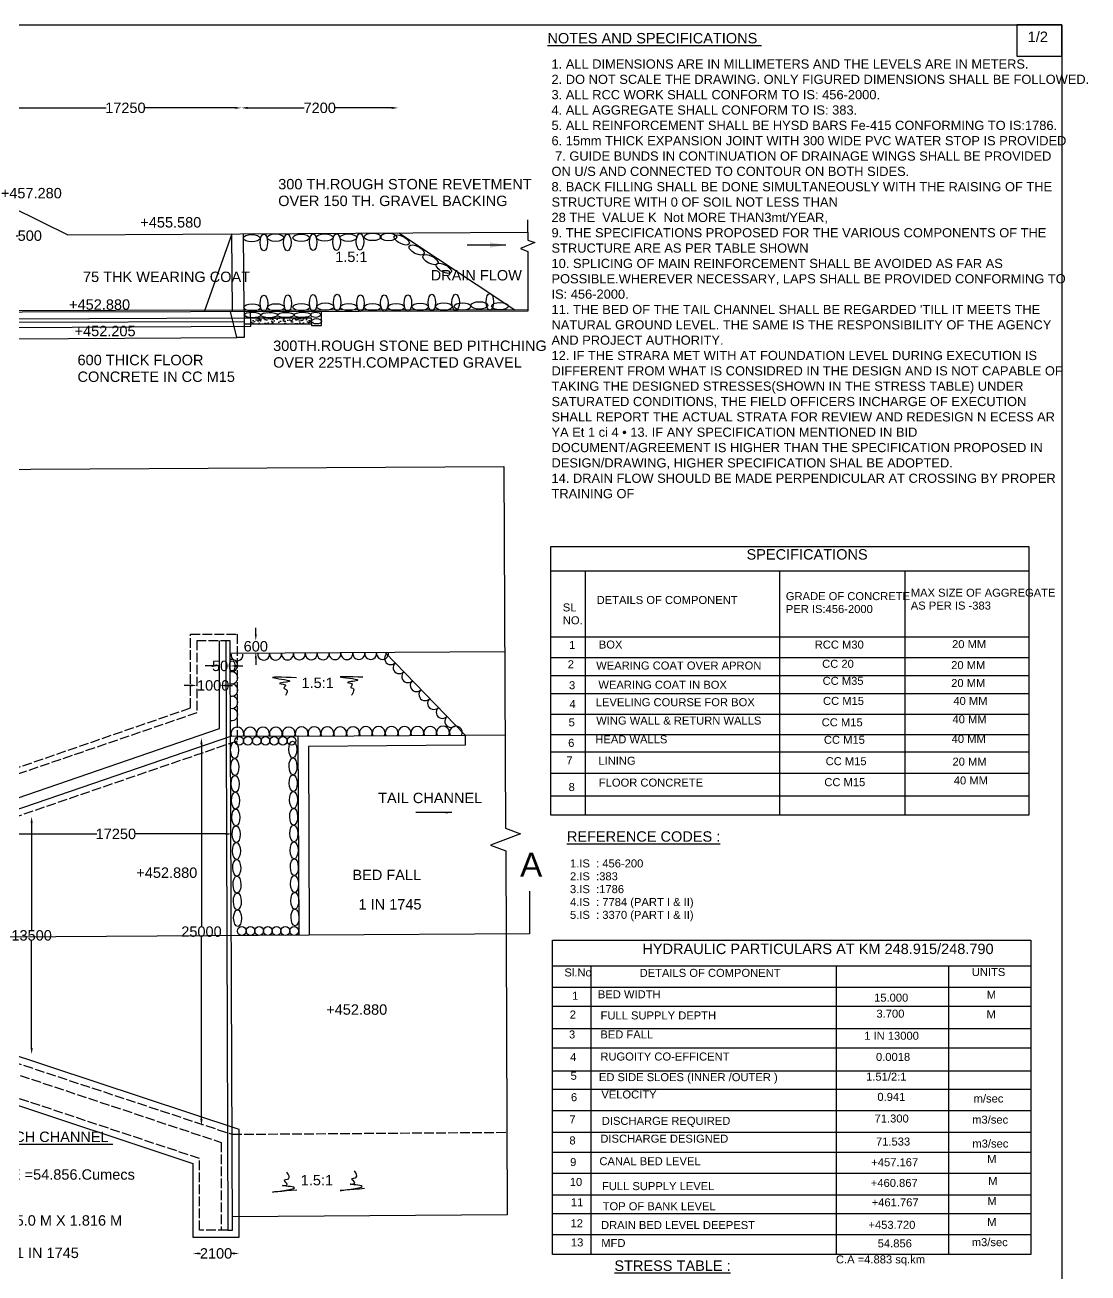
# Model space of a CAD drawing. Header units: inches. Extents: x 6910 to 10420, y -52 to 2408.
# Drawn here: x 9092 to 10420, y 848 to 2408 of the extents above; entities that cross this region are included whole.
import ezdxf

# ---------------------------------------------------------------- set-up
doc = ezdxf.new("R2010")
doc.units = ezdxf.units.IN
doc.header["$MEASUREMENT"] = 0
doc.linetypes.add('ACAD_ISO02W100', pattern=[15, 12, -3])
for name, color, linetype in [('DIMENSIONS', 7, 'Continuous'), ('TEXT', 1, 'Continuous'), ('TEXT @ 1', 1, 'Continuous')]:
    doc.layers.add(name, color=color, linetype=linetype)
doc.styles.add('Annotative', font='arial.ttf', dxfattribs={"height": 10})
doc.styles.get("Standard").update_dxf_attribs({"font": 'arial.ttf', "height": 13})
doc.dimstyles.get("Standard").update_dxf_attribs({"dimtxt": 13, "dimasz": 8, "dimexe": 0.18, "dimexo": 0.0625, "dimgap": 0.09, "dimtad": 0, "dimtih": 1, "dimtoh": 1, "dimdec": 4, "dimzin": 0, "dimdsep": 46, "dimtxsty": 'Standard', "dimcen": 0.09, "dimse1": 1, "dimse2": 1, "dimadec": 0, "dimazin": 0, "dimtfac": 1, "dimtdec": 4, "dimtofl": 0, "dimtmove": 0, "dimatfit": 3, "dimfxl": 1, "dimtolj": 1, "dimtzin": 0, "dimarcsym": 0})

# ---------------------------------------------------------------- blocks, each defined once
blk = doc.blocks.new('*D11')
at = {"layer": 'Defpoints', "color": 0, "transparency": 16777216}
for p in [(9072.4, 2304.1), (9362, 2304.1), (9362, 2304.1)]:
    blk.add_point(p, dxfattribs=at)
at = {"layer": 'DIMENSIONS', "color": 0, "lineweight": -2, "transparency": 16777216}
for p, q in [((9080.4, 2304.1), (9193.3, 2304.1)), ((9354, 2304.1), (9241.1, 2304.1))]:
    blk.add_line(p, q, dxfattribs=at)
at = {"layer": 'DIMENSIONS', "color": 0, "transparency": 16777216}
for points in [[(9080.4, 2305.4), (9080.4, 2302.8), (9072.4, 2304.1)], [(9354, 2305.4), (9354, 2302.8), (9362, 2304.1)]]:
    blk.add_solid(points, dxfattribs=at)
at = {"layer": 'DIMENSIONS', "color": 0, "transparency": 16777216, "insert": (9217.2, 2304.1), "char_height": 13, "attachment_point": 5}
blk.add_mtext('\\A1;17250', dxfattribs=at)
blk = doc.blocks.new('*D12')
at = {"layer": 'Defpoints', "color": 0, "transparency": 16777216}
for p in [(9362, 2304.1), (9558.2, 2304.1), (9558.2, 2304.1)]:
    blk.add_point(p, dxfattribs=at)
at = {"layer": 'DIMENSIONS', "color": 0, "lineweight": -2, "transparency": 16777216}
for p, q in [((9370, 2304.1), (9440.7, 2304.1)), ((9550.2, 2304.1), (9479.6, 2304.1))]:
    blk.add_line(p, q, dxfattribs=at)
at = {"layer": 'DIMENSIONS', "color": 0, "transparency": 16777216}
for points in [[(9370, 2305.4), (9370, 2302.8), (9362, 2304.1)], [(9550.2, 2305.4), (9550.2, 2302.8), (9558.2, 2304.1)]]:
    blk.add_solid(points, dxfattribs=at)
at = {"layer": 'DIMENSIONS', "color": 0, "transparency": 16777216, "insert": (9460.1, 2304.1), "char_height": 13, "attachment_point": 5}
blk.add_mtext('\\A1;7200', dxfattribs=at)
blk = doc.blocks.new('*D13')
at = {"layer": 'Defpoints', "color": 0, "transparency": 16777216}
for p in [(9049.2, 2144.2), (9075.3, 2144.4), (9075.3, 2144.4)]:
    blk.add_point(p, dxfattribs=at)
at = {"layer": 'DIMENSIONS', "color": 0, "lineweight": -2, "transparency": 16777216}
for p, q in [((9057.2, 2144.4), (9067.3, 2144.4)), ((9075.3, 2144.4), (9083.3, 2144.4))]:
    blk.add_line(p, q, dxfattribs=at)
at = {"layer": 'DIMENSIONS', "color": 0, "transparency": 16777216}
for points in [[(9057.2, 2145.7), (9057.2, 2143.1), (9049.2, 2144.4)], [(9067.3, 2145.7), (9067.3, 2143.1), (9075.3, 2144.4)]]:
    blk.add_solid(points, dxfattribs=at)
at = {"layer": 'DIMENSIONS', "color": 0, "transparency": 16777216, "insert": (9097.7, 2144.4), "char_height": 13, "attachment_point": 5}
blk.add_mtext('\\A1;500', dxfattribs=at)
blk = doc.blocks.new('*D45')
at = {"layer": 'Defpoints', "color": 0, "transparency": 16777216}
for p in [(9059.9, 1396.6), (9350.6, 1396.9), (9350.6, 1396.9)]:
    blk.add_point(p, dxfattribs=at)
at = {"layer": 'DIMENSIONS', "color": 0, "lineweight": -2, "transparency": 16777216}
for p, q in [((9067.9, 1396.9), (9181.3, 1396.9)), ((9342.6, 1396.9), (9229.2, 1396.9))]:
    blk.add_line(p, q, dxfattribs=at)
at = {"layer": 'DIMENSIONS', "color": 0, "transparency": 16777216}
for points in [[(9067.9, 1398.2), (9067.9, 1395.5), (9059.9, 1396.9)], [(9342.6, 1398.2), (9342.6, 1395.5), (9350.6, 1396.9)]]:
    blk.add_solid(points, dxfattribs=at)
at = {"layer": 'DIMENSIONS', "color": 0, "transparency": 16777216, "insert": (9205.3, 1396.9), "char_height": 13, "attachment_point": 5}
blk.add_mtext('\\A1;17250', dxfattribs=at)
blk = doc.blocks.new('*D46')
at = {"layer": 'Defpoints', "color": 0, "transparency": 16777216}
for p in [(9082.1, 1418.7), (9075.2, 1121.6), (9100, 1121.6)]:
    blk.add_point(p, dxfattribs=at)
at = {"layer": 'DIMENSIONS', "color": 0, "lineweight": -2, "transparency": 16777216}
for p, q in [((9100, 1410.7), (9100, 1276.9)), ((9100, 1129.6), (9100, 1263.4))]:
    blk.add_line(p, q, dxfattribs=at)
at = {"layer": 'DIMENSIONS', "color": 0, "transparency": 16777216}
for points in [[(9098.7, 1410.7), (9101.4, 1410.7), (9100, 1418.7)], [(9098.7, 1129.6), (9101.4, 1129.6), (9100, 1121.6)]]:
    blk.add_solid(points, dxfattribs=at)
at = {"layer": 'DIMENSIONS', "color": 0, "transparency": 16777216, "insert": (9100, 1270.1), "char_height": 13, "attachment_point": 5}
blk.add_mtext('\\A1;13500', dxfattribs=at)
blk = doc.blocks.new('*D47')
at = {"layer": 'Defpoints', "color": 0, "transparency": 16777216}
for p in [(9343.2, 1517), (9312.3, 1032.6), (9344.8, 1032.6)]:
    blk.add_point(p, dxfattribs=at)
at = {"layer": 'DIMENSIONS', "color": 0, "lineweight": -2, "transparency": 16777216}
for p, q in [((9312.3, 1509), (9312.3, 1281.5)), ((9312.3, 1040.6), (9312.3, 1268.1))]:
    blk.add_line(p, q, dxfattribs=at)
at = {"layer": 'DIMENSIONS', "color": 0, "transparency": 16777216}
for points in [[(9310.9, 1509), (9313.6, 1509), (9312.3, 1517)], [(9310.9, 1040.6), (9313.6, 1040.6), (9312.3, 1032.6)]]:
    blk.add_solid(points, dxfattribs=at)
at = {"layer": 'DIMENSIONS', "color": 0, "transparency": 16777216, "insert": (9312.3, 1274.8), "char_height": 13, "attachment_point": 5}
blk.add_mtext('\\A1;25000', dxfattribs=at)
blk = doc.blocks.new('*D48')
at = {"layer": 'Defpoints', "color": 0, "transparency": 16777216}
for p in [(9301.6, 893), (9359.5, 893), (9359.5, 872.7)]:
    blk.add_point(p, dxfattribs=at)
at = {"layer": 'DIMENSIONS', "color": 0, "lineweight": -2, "transparency": 16777216}
for p, q in [((9309.6, 872.7), (9310.9, 872.7)), ((9351.5, 872.7), (9350.1, 872.7))]:
    blk.add_line(p, q, dxfattribs=at)
at = {"layer": 'DIMENSIONS', "color": 0, "transparency": 16777216}
for points in [[(9309.6, 874), (9309.6, 871.4), (9301.6, 872.7)], [(9351.5, 874), (9351.5, 871.4), (9359.5, 872.7)]]:
    blk.add_solid(points, dxfattribs=at)
at = {"layer": 'DIMENSIONS', "color": 0, "transparency": 16777216, "insert": (9330.5, 872.7), "char_height": 13, "attachment_point": 5}
blk.add_mtext('\\A1;2100', dxfattribs=at)
blk = doc.blocks.new('*D49')
at = {"layer": 'Defpoints', "color": 0, "transparency": 16777216}
for p in [(9306.6, 1582.4), (9334.9, 1582.4), (9334.9, 1582.4)]:
    blk.add_point(p, dxfattribs=at)
at = {"layer": 'DIMENSIONS', "color": 0, "lineweight": -2, "transparency": 16777216}
for p, q in [((9298.6, 1582.4), (9290.6, 1582.4)), ((9342.9, 1582.4), (9350.9, 1582.4))]:
    blk.add_line(p, q, dxfattribs=at)
at = {"layer": 'DIMENSIONS', "color": 0, "transparency": 16777216}
for points in [[(9298.6, 1583.8), (9298.6, 1581.1), (9306.6, 1582.4)], [(9342.9, 1583.8), (9342.9, 1581.1), (9334.9, 1582.4)]]:
    blk.add_solid(points, dxfattribs=at)
at = {"layer": 'DIMENSIONS', "color": 0, "transparency": 16777216, "insert": (9326.9, 1582.4), "char_height": 13, "attachment_point": 5}
blk.add_mtext('\\A1;1000', dxfattribs=at)
blk = doc.blocks.new('*D50')
at = {"layer": 'Defpoints', "color": 0, "transparency": 16777216}
for p in [(9332.9, 1611.6), (9348.2, 1611.6), (9348.2, 1606.8)]:
    blk.add_point(p, dxfattribs=at)
at = {"layer": 'DIMENSIONS', "color": 0, "lineweight": -2, "transparency": 16777216}
for p, q in [((9324.9, 1606.8), (9316.9, 1606.8)), ((9356.2, 1606.8), (9364.2, 1606.8))]:
    blk.add_line(p, q, dxfattribs=at)
at = {"layer": 'DIMENSIONS', "color": 0, "transparency": 16777216}
for points in [[(9324.9, 1608.2), (9324.9, 1605.5), (9332.9, 1606.8)], [(9356.2, 1608.2), (9356.2, 1605.5), (9348.2, 1606.8)]]:
    blk.add_solid(points, dxfattribs=at)
at = {"layer": 'DIMENSIONS', "color": 0, "transparency": 16777216, "insert": (9340.6, 1606.8), "char_height": 13, "attachment_point": 5}
blk.add_mtext('\\A1;500', dxfattribs=at)
blk = doc.blocks.new('*D51')
at = {"layer": 'Defpoints', "color": 0, "transparency": 16777216}
for p in [(9348.1, 1638.4), (9348.1, 1624.2), (9380.2, 1624.2)]:
    blk.add_point(p, dxfattribs=at)
at = {"layer": 'DIMENSIONS', "color": 0, "lineweight": -2, "transparency": 16777216}
for p, q in [((9380.2, 1646.4), (9380.2, 1654.4)), ((9380.2, 1616.2), (9380.2, 1608.2))]:
    blk.add_line(p, q, dxfattribs=at)
at = {"layer": 'DIMENSIONS', "color": 0, "transparency": 16777216}
for points in [[(9378.9, 1646.4), (9381.5, 1646.4), (9380.2, 1638.4)], [(9378.9, 1616.2), (9381.5, 1616.2), (9380.2, 1624.2)]]:
    blk.add_solid(points, dxfattribs=at)
at = {"layer": 'DIMENSIONS', "color": 0, "transparency": 16777216, "insert": (9380.2, 1631.3), "char_height": 13, "attachment_point": 5}
blk.add_mtext('\\A1;600', dxfattribs=at)

msp = doc.modelspace()

# ---------------------------------------------------------------- hatches: boundary and pattern name
h = msp.add_hatch()
h.set_pattern_fill('AR-CONC', color=0, scale=1.5, style=0)
h.set_pattern_definition([(50, (0, 0), (10.758903, -0.941282), [1.125, -12.375]), (355, (0, 0), (-2.08127, 11.282882), [0.9, -9.9]), (100.4514, (0.897, -0.078), (8.677641, 10.341593), [0.956103, -10.517132]), (46.1842, (0, 3), (16.008616, -2.482785), [1.6875, -18.5625]), (96.6356, (1.334, 2.793), (14.01994, 14.611768), [1.434154, -15.775695]), (351.1842, (0, 3), (14.01993, 14.61178), [1.35, -14.85]), (21, (1.5, 2.25), (8.953606, -6.039283), [1.125, -12.375]), (326, (1.5, 2.25), (3.64973, 10.877251), [0.9, -9.9]), (71.4514, (2.246, 1.747), (12.603339, 4.837957), [0.956103, -10.517132]), (37.5, (0, 0), (0.1823978, 4.9934078), [0, -9.78, 0, -10.05, 0, -9.9375]), (7.5, (0, 0), (3.946043, 5.9161757), [0, -5.73, 0, -9.555, 0, -3.7875]), (327.5, (-3.345, 0), (8.0073365, -0.338323), [0, -3.75, 0, -11.7, 0, -15.525]), (317.5, (-4.845, 0), (8.7477925, 1.5015747), [0, -4.875, 0, -7.77, 0, -11.025])])
h.paths.add_polyline_path([(9449.73178, 2041.40937), (9373.77662, 2041.40937), (9373.79066, 2034.26706), (9449.73178, 2034.26706)])

# ---------------------------------------------------------------- linework, layer by layer
at = {"color": 0}
for points in [[(6962.43494, 2170.58267), (7402.89506, 2166.7568), (7402.89506, 2178.99604), (7380.68183, 2166.94974), (7402.89506, 2178.99604), (7416.86745, 2178.99604), (7596.07973, 2266.06897), (7734.74495, 2264.38117), (7972.75733, 2136.93717), (8387.50379, 2138.21802), (8635.10632, 2268.13493), (8881.25748, 2269.89613), (9060.76398, 2180.04148), (9075.07802, 2180.04148), (9145.14026, 2145.38181), (9720.04927, 2149.02859), (9720.04927, 2164.41492)], [(9350.38142, 2146.6837), (9315.53592, 2049.48976)], [(9350.9975, 2049.55947), (9350.38142, 2146.6837)], [(9365.5052, 2051.22165), (9364.89908, 2146.77579)], [(9558.948, 2148.00668), (9704.16894, 2051.78263)], [(9720.04927, 2149.0292), (9720.04927, 2139.0124), (9729.15004, 2135.73138), (9710.9349, 2128.33244), (9720.18736, 2124.82772), (9720.18736, 2050.28523), (9720.18736, 2050.28523)], [(9720.18736, 2051.80916), (7400.88947, 2047.96736), (7387.19413, 2038.50921), (7275.62276, 2039.98353), (7223.22875, 2113.37951), (7209.286, 2113.37951)], [(9720.18736, 2050.28523), (7401.59053, 2045.72732), (7387.87954, 2036.25836), (7274.45794, 2037.75713), (7222.07478, 2111.13792), (7209.286, 2111.13792)], [(9075.92684, 2029.87419), (9373.79646, 2031.3195), (9373.76051, 2049.60422)], [(9365.5052, 2051.22165), (9365.5052, 2017.31247), (9356.58162, 2017.31247), (9348.57487, 2049.55471)], [(9365.5052, 2034.26706), (9449.73178, 2034.26706), (9449.73178, 2032.2874), (9462.46425, 2032.2874), (9462.42987, 2049.77853)], [(9449.73178, 2034.26706), (9449.73178, 2041.40937), (9365.5052, 2041.40937), (9075.88559, 2039.91636)], [(9075.90707, 2036.34784), (9365.5052, 2037.28116)], [(9075.92684, 2015.59217), (9356.58162, 2017.31247)], [(7046.8793, 1854.019), (7891.66745, 1846.80598), (7898.6735, 1827.49871), (7912.15484, 1866.4315), (7919.7978, 1846.91206), (8105.29316, 1847.76256), (8112.94317, 1828.98339), (8126.3249, 1866.83288), (8133.86575, 1847.7675), (8774.86705, 1850.53397), (8782.04366, 1832.12799), (8795.19459, 1870.10717), (8802.87928, 1851.06649), (9690.13597, 1856.15655), (9692.36626, 1404.29836), (9710.92948, 1397.12078), (9673.69254, 1382.87605), (9692.84074, 1375.93467), (9694.24801, 920.8172), (9350.9142, 918.28386)], [(9043.99409, 1428.63879), (9334.93321, 1528.54362), (9334.93321, 1638.35467)], [(9342.82053, 1638.35467), (9345.24508, 901.96551), (9351.04467, 901.96551), (9348.13479, 1622.25497)], [(9691.28012, 1624.3495), (9348.13479, 1622.25497), (9348.13479, 1638.35467)], [(9542.01667, 1623.43841), (9641.8787, 1520.50915), (9691.79144, 1520.75551)], [(9434.25564, 1270.23797), (9433.19322, 1519.16758), (9348.55263, 1518.82564), (9061.96214, 1420.34709)], [(9433.19322, 1519.16758), (9641.8787, 1520.50915)], [(9641.8787, 1520.50915), (9641.8787, 1507.91842), (9445.92084, 1506.33872), (9446.81951, 1270.31552)], [(9722.39391, 1325.44854), (9722.39391, 1272.12216), (9446.81951, 1270.31552), (8686.64947, 1265.6233), (8197.67874, 1263.31138), (7812.0027, 1261.59003), (7408.77139, 1265.07126), (7005.52099, 1267.68195), (7005.52099, 1320.23198)], [(9031.25529, 1117.1742), (9031.25529, 1069.32594), (9048.12727, 1069.32594), (9301.55748, 985.179), (9301.55748, 892.96596), (9359.47853, 892.96596), (9359.47853, 1027.72093), (9061.01087, 1126.30323)]]:
    msp.add_lwpolyline(points, dxfattribs=at)
at = {"color": 0, "linetype": 'ACAD_ISO02W100'}
for points in [[(9030.30811, 1432.07555), (9030.30811, 1467.3206), (9046.30489, 1467.3206), (9298.77875, 1554.35724), (9298.77875, 1646.49416), (9356.81789, 1646.49416), (9356.81789, 1512.91051), (9059.8156, 1411.03645)], [(9348.13479, 1638.35467), (9306.60403, 1638.35467), (9306.60403, 1548.20058), (9046.24003, 1459.04035), (9038.69833, 1459.04035), (9038.69833, 1426.96015)], [(9345.24508, 901.96551), (9309.79768, 901.96551), (9309.79768, 991.28263), (9048.60743, 1078.18224), (9039.78145, 1078.18224), (9039.63399, 1109.28199)], [(9043.02477, 1109.29807), (9337.02116, 1011.41307), (9337.02116, 901.96551)], [(9061.49939, 1117.30171), (9350.56119, 1021.64115), (9693.92863, 1024.10578)]]:
    msp.add_lwpolyline(points, dxfattribs=at)
at = {"color": 0}
for centre in [(9359.52644, 1513.29927), (9370.42746, 1513.29927), (9381.32847, 1513.29927), (9392.22948, 1513.29927), (9403.1305, 1513.29927), (9414.03151, 1513.29927), (9424.93253, 1513.29927), (9362.60414, 1275.61767), (9373.50516, 1275.61767), (9384.40617, 1275.61767), (9395.30718, 1275.61767), (9406.2082, 1275.61767), (9417.10921, 1275.61767), (9428.01023, 1275.61767)]:
    msp.add_circle(centre, 5.45051, dxfattribs=at)
for centre, radius, start, end in [((9390.08688, 1621.60653), 7.48152, 173.40583131, 7.2936178), ((9404.9399, 1621.69719), 7.48152, 173.40583131, 7.2936178), ((9419.79292, 1621.78785), 7.48152, 173.40583131, 7.2936178), ((9434.64593, 1621.87852), 7.48152, 173.40583131, 7.2936178), ((9449.49895, 1621.96918), 7.48152, 173.40583131, 7.2936178), ((9464.35197, 1622.05984), 7.48152, 173.40583131, 7.2936178), ((9479.20499, 1622.1505), 7.48152, 173.40583131, 7.2936178), ((9494.05801, 1622.24116), 7.48152, 173.40583131, 7.2936178), ((9508.91103, 1622.33182), 7.48152, 173.40583131, 7.2936178), ((9523.76405, 1622.42249), 7.48152, 173.40583131, 7.2936178), ((9538.61707, 1622.51315), 7.48152, 173.40583131, 7.2936178), ((9349.99728, 1607.4203), 7.58816, 256.48962865, 103.97330478), ((9356.74843, 1620.70976), 7.48152, 173.40583131, 7.2936178), ((9548.91477, 1616.20302), 7.76218, 133.48880708, 314.77811943), ((9559.59884, 1604.93996), 7.76218, 133.48880708, 314.77811943), ((9350.05999, 1591.89868), 7.58816, 256.48962865, 103.97330478), ((9570.40827, 1593.79852), 7.76218, 133.48880708, 314.77811943), ((9350.12183, 1576.58923), 7.58816, 256.48962865, 103.97330478), ((9581.11763, 1582.55955), 7.76218, 133.48880708, 314.77811943), ((9591.82338, 1571.31713), 7.76218, 133.48880708, 314.77811943), ((9350.18346, 1561.33551), 7.58816, 256.48962865, 103.97330478), ((9602.63281, 1560.17569), 7.76218, 133.48880708, 314.77811943), ((9350.24531, 1546.02502), 7.58816, 256.48962865, 103.97330478), ((9613.44225, 1549.03425), 7.76218, 133.48880708, 314.77811943), ((9357.06122, 1522.2095), 8.02544, 335.56375709, 204.89917635), ((9373.14681, 1522.27448), 8.02544, 335.56375709, 204.89917635), ((9389.16096, 1522.33918), 8.02544, 335.56375709, 204.89917635), ((9405.24655, 1522.40416), 8.02544, 335.56375709, 204.89917635), ((9421.37602, 1522.46932), 8.02544, 335.56375709, 204.89917635), ((9437.46161, 1522.53431), 8.02544, 335.56375709, 204.89917635), ((9453.47576, 1522.599), 8.02544, 335.56375709, 204.89917635), ((9469.56135, 1522.66398), 8.02544, 335.56375709, 204.89917635), ((9485.64516, 1522.83687), 8.02544, 335.56375709, 204.89917635), ((9501.73075, 1522.90185), 8.02544, 335.56375709, 204.89917635), ((9517.7449, 1522.96655), 8.02544, 335.56375709, 204.89917635), ((9533.83049, 1523.03153), 8.02544, 335.56375709, 204.89917635), ((9549.95995, 1523.09669), 8.02544, 335.56375709, 204.89917635), ((9566.04554, 1523.16168), 8.02544, 335.56375709, 204.89917635), ((9582.0597, 1523.22637), 8.02544, 335.56375709, 204.89917635), ((9598.14529, 1523.29136), 8.02544, 335.56375709, 204.89917635), ((9614.22518, 1523.66347), 8.02544, 335.56375709, 204.89917635), ((9624.15909, 1537.80246), 7.76218, 133.48880708, 314.77811943), ((9630.31077, 1523.72845), 8.02544, 335.56375709, 204.89917635)]:
    msp.add_arc(centre, radius, start, end, dxfattribs=at)
for centre, major_axis, ratio in [((9375.10175, 2141.28405), (-10.4987, 0), 0.4434572691), ((9390.31238, 2135.911), (0, -10.40795), 0.4476618652), ((9404.79834, 2141.92922), (-10.4987, 0), 0.4434572691), ((9419.64009, 2135.911), (0, -10.40795), 0.4476618652), ((9436.89282, 2141.74489), (-10.4987, 0), 0.4434572691), ((9451.9409, 2136.2581), (0, -10.40795), 0.4476618652), ((9466.29931, 2142.20769), (-10.4987, 0), 0.4434572691), ((9481.21147, 2136.51357), (0, -10.40795), 0.4476618652), ((9495.93733, 2141.97629), (-10.4987, 0), 0.4434572691), ((9510.48205, 2136.89678), (0, -10.40795), 0.4476618652), ((9526.20297, 2142.89122), (-10.4987, 0), 0.4434572691), ((9546.11603, 2142.77552), (-10.4987, 0), 0.4434572691), ((9562.61747, 2139.02406), (-9.29761, 4.87618), 0.4434572691), ((9581.34959, 2126.45855), (-9.29761, 4.87618), 0.4434572691), ((9598.54208, 2114.40591), (-9.29761, 4.87618), 0.4434572691), ((9615.22137, 2103.63546), (-9.29761, 4.87618), 0.4434572691), ((9375.66408, 2054.6554), (-10.4987, 0), 0.4434572691), ((9390.39143, 2059.8815), (0, -10.40795), 0.4476618652), ((9405.45468, 2054.78891), (-10.4987, 0), 0.4434572691), ((9420.18204, 2060.015), (0, -10.40795), 0.4476618652), ((9437.11554, 2055.18942), (-10.4987, 0), 0.4434572691), ((9451.8429, 2060.41552), (0, -10.40795), 0.4476618652), ((9467.17332, 2055.72343), (-10.4987, 0), 0.4434572691), ((9481.90068, 2060.94953), (0, -10.40795), 0.4476618652), ((9496.29598, 2055.05591), (-10.4987, 0), 0.4434572691), ((9511.02333, 2060.28201), (0, -10.40795), 0.4476618652), ((9526.10375, 2055.05591), (-10.4987, 0), 0.4434572691), ((9540.8311, 2060.28201), (0, -10.40795), 0.4476618652), ((9555.61835, 2055.05591), (-10.4987, 0), 0.4434572691), ((9570.3457, 2060.28201), (0, -10.40795), 0.4476618652), ((9585.5498, 2055.53411), (-10.4987, 0), 0.4434572691), ((9600.27716, 2060.76021), (0, -10.40795), 0.4476618652), ((9615.2867, 2055.82738), (-10.4987, 0), 0.4434572691), ((9630.01406, 2061.05348), (0, -10.40795), 0.4476618652), ((9638.56718, 2056.01026), (-10.4987, 0), 0.4434572691), ((9659.60875, 2057.29246), (-10.4987, 0), 0.4434572691), ((9672.69614, 2061.72723), (0, -10.40795), 0.4476618652), ((9685.35806, 2056.30562), (-10.4987, 0), 0.4434572691), ((9375.9384, 2045.30191), (-10.4332, 0.18345), 0.3358761324), ((9396.78228, 2045.22329), (-10.41068, -0.10483), 0.3152077916), ((9417.60598, 2045.33524), (-10.41068, -0.10483), 0.3152077916), ((9438.42967, 2045.4472), (-10.41068, -0.10483), 0.3152077916), ((9455.06296, 2045.55908), (-6.22261, -0.00705), 0.5271352616), ((9456.14825, 2037.50213), (-6.22261, -0.00705), 0.5271352616), ((9426.40756, 1502.34915), (0.13831, -10.49625), 0.4726452347), ((9353.70711, 1501.51476), (0.18839, -10.49547), 0.4726452347), ((9354.08389, 1480.52381), (0.18839, -10.49547), 0.4726452347), ((9426.68417, 1481.35664), (0.13831, -10.49625), 0.4726452347), ((9354.46067, 1459.53286), (0.18839, -10.49547), 0.4726452347), ((9426.96078, 1460.36413), (0.13831, -10.49625), 0.4726452347), ((9354.83746, 1438.54191), (0.18839, -10.49547), 0.4726452347), ((9427.23739, 1439.37162), (0.13831, -10.49625), 0.4726452347), ((9355.21424, 1417.55096), (0.18839, -10.49547), 0.4726452347), ((9427.514, 1418.37911), (0.13831, -10.49625), 0.4726452347), ((9355.59103, 1396.56001), (0.18839, -10.49547), 0.4726452347), ((9427.79061, 1397.38661), (0.13831, -10.49625), 0.4726452347), ((9355.96781, 1375.56907), (0.18839, -10.49547), 0.4726452347), ((9428.06722, 1376.3941), (0.13831, -10.49625), 0.4726452347), ((9356.34459, 1354.57812), (0.18839, -10.49547), 0.4726452347), ((9428.34384, 1355.40159), (0.13831, -10.49625), 0.4726452347), ((9356.72138, 1333.58717), (0.18839, -10.49547), 0.4726452347), ((9428.62045, 1334.40908), (0.13831, -10.49625), 0.4726452347), ((9357.09816, 1312.59622), (0.18839, -10.49547), 0.4726452347), ((9428.89706, 1313.41657), (0.13831, -10.49625), 0.4726452347), ((9357.47494, 1291.60527), (0.18839, -10.49547), 0.4726452347), ((9429.17367, 1292.42407), (0.13831, -10.49625), 0.4726452347)]:
    msp.add_ellipse(centre, major_axis=major_axis, ratio=ratio, dxfattribs=at)
at = {"layer": 'DIMENSIONS', "color": 0}
for points in [[(10387.66329, -47.14916), (6910.22002, -47.14916), (6910.22002, 2407.73001), (10387.66329, 2407.73001)], [(10387.66329, 2407.73001), (10331.61703, 2407.73001), (10331.61703, 2368.7382), (10387.66329, 2368.7382)]]:
    msp.add_lwpolyline(points, close=True, dxfattribs=at)
for points in [[(9431.05198, 1592.088), (9402.97221, 1591.76701), (9421.99192, 1587.33724), (9409.97609, 1584.96186), (9417.42976, 1582.13708), (9415.24506, 1579.1839), (9418.32934, 1577.57891), (9417.17275, 1570.00337)], [(9514.05056, 1592.59292), (9487.30916, 1592.76346), (9507.16606, 1588.5568), (9495.27468, 1586.05555), (9500.67986, 1583.72483), (9498.91606, 1580.02979), (9501.36591, 1579.14879), (9502.10556, 1574.25998), (9499.8297, 1570.11016)], [(9431.69701, 951.99758), (9402.74493, 949.71915), (9427.47958, 955.52914), (9414.02939, 957.57972), (9419.61464, 958.83285), (9415.73916, 964.07323), (9421.21043, 966.12382), (9418.93074, 974.09831)], [(9516.18037, 953.80209), (9487.22829, 951.52366), (9511.96294, 957.33365), (9498.51275, 959.38424), (9504.098, 960.63737), (9500.22252, 965.87775), (9505.69379, 967.92833), (9503.4141, 975.90283)]]:
    msp.add_spline(points, degree=3, dxfattribs=at)
at = {"layer": 'TEXT', "color": 0}
for points in [[(9748.91792, 1756.05743), (10346.58622, 1756.05743), (10346.58622, 1420.47301), (9748.91792, 1420.47301)], [(9751.21616, 1264.02833), (10349.06671, 1264.02833), (10349.06671, 871.22072), (9751.21616, 871.22072)]]:
    msp.add_lwpolyline(points, close=True, dxfattribs=at)
for points in [[(9748.91792, 1725.76403), (10346.58622, 1725.76403)], [(9791.82572, 1725.76403), (9791.82572, 1420.47301)], [(10035.33865, 1420.47301), (10035.33865, 1725.76403)], [(10191.58104, 1725.76403), (10191.58104, 1420.47301)], [(9748.91792, 1643.05711), (10346.58622, 1643.05711)], [(9748.91792, 1617.36175), (10346.58622, 1617.36175)], [(9748.91792, 1594.87832), (10346.58622, 1594.87832)], [(9748.91792, 1572.39488), (10346.58622, 1572.39488)], [(9748.91792, 1546.69953), (10346.58622, 1546.69953)], [(9748.91792, 1521.00417), (10346.58622, 1521.00417)], [(9748.91792, 1499.32372), (10346.58622, 1499.32372)], [(9748.91792, 1472.82538), (10346.58622, 1472.82538)], [(9748.91792, 1444.72109), (10346.58622, 1444.72109)], [(9751.21616, 1232.01244), (10349.06671, 1232.01244)], [(9798.90805, 1232.01244), (9798.90805, 871.22072)], [(10106.03675, 871.22072), (10106.03675, 1232.01244)], [(10246.16706, 1232.01244), (10246.16706, 871.22072)], [(9751.21616, 1205.42304), (10349.06671, 1205.42304)], [(9751.21616, 1181.74621), (10349.06671, 1181.74621)], [(9751.21616, 1153.89064), (10349.06671, 1153.89064)], [(9751.21616, 1129.83357), (10349.06671, 1129.83357)], [(9751.21616, 1100.71184), (10349.06671, 1100.71184)], [(9751.21616, 1077.92093), (10349.06671, 1077.92093)], [(9751.21616, 1051.33153), (10349.06671, 1051.33153)], [(9751.21616, 1024.10905), (10349.06671, 1024.10905)], [(9751.21616, 999.41889), (10349.06671, 999.41889)], [(9751.21616, 973.19708), (10349.06671, 973.19708)], [(9751.21616, 945.9746), (10349.06671, 945.9746)], [(9751.21616, 922.55061), (10349.06671, 922.55061)], [(9751.21616, 896.59429), (10349.06671, 896.59429)]]:
    msp.add_lwpolyline(points, dxfattribs=at)

# ---------------------------------------------------------------- texts
at = {"layer": 'DIMENSIONS', "color": 0, "insert": (9749.8208, 2364.72068), "char_height": 11.5, "width": 641.4498125, "attachment_point": 1, "style": 'Annotative'}
msp.add_mtext("1. ALL DIMENSIONS ARE IN MILLIMETERS AND THE LEVELS ARE IN METERS. \\P2. DO NOT SCALE THE DRAWING. ONLY FIGURED DIMENSIONS SHALL BE FOLLOWED. \\P3. ALL RCC WORK SHALL CONFORM TO IS: 456-2000.  \\P4. ALL AGGREGATE SHALL CONFORM TO IS: 383. \\P5. ALL REINFORCEMENT SHALL BE HYSD BARS Fe-415 CONFORMING TO IS:1786. \\P6. 15mm THICK EXPANSION JOINT WITH 300 WIDE PVC WATER STOP IS PROVIDED \\P 7. GUIDE BUNDS IN CONTINUATION OF DRAINAGE WINGS SHALL BE PROVIDED ON U/S AND CONNECTED TO CONTOUR ON BOTH SIDES. \\P8. BACK FILLING SHALL BE DONE SIMULTANEOUSLY WITH THE RAISING OF THE STRUCTURE WITH 0 OF SOIL NOT LESS THAN \\P28 THE  VALUE K  Not MORE THAN3mt/YEAR, \\P9. THE SPECIFICATIONS PROPOSED FOR THE VARIOUS COMPONENTS OF THE STRUCTURE ARE AS PER TABLE SHOWN \\P10. SPLICING OF MAIN REINFORCEMENT SHALL BE AVOIDED AS FAR AS POSSIBLE.WHEREVER NECESSARY, LAPS SHALL BE PROVIDED CONFORMING TO IS: 456-2000. \\P11. THE BED OF THE TAIL CHANNEL SHALL BE REGARDED 'TILL IT MEETS THE NATURAL GROUND LEVEL. THE SAME IS THE RESPONSIBILITY OF THE AGENCY AND PROJECT AUTHORITY. \\P12. IF THE STRARA MET WITH AT FOUNDATION LEVEL DURING EXECUTION IS DIFFERENT FROM WHAT IS CONSIDRED IN THE DESIGN AND IS NOT CAPABLE OF TAKING THE DESIGNED STRESSES(SHOWN IN THE STRESS TABLE) UNDER SATURATED CONDITIONS, THE FIELD OFFICERS INCHARGE OF EXECUTION SHALL REPORT THE ACTUAL STRATA FOR REVIEW AND REDESIGN N ECESS AR YA Et 1 ci 4 • 13. IF ANY SPECIFICATION MENTIONED IN BID DOCUMENT/AGREEMENT IS HIGHER THAN THE SPECIFICATION PROPOSED IN DESIGN/DRAWING, HIGHER SPECIFICATION SHAL BE ADOPTED. \\P14. DRAIN FLOW SHOULD BE MADE PERPENDICULAR AT CROSSING BY PROPER TRAINING OF ", dxfattribs=at)
at = {"layer": 'TEXT', "color": 0}
for s, height, p in [('%%UNOTES AND SPECIFICATIONS ', 13, (9744.74745, 2384.70975)), ('1/2', 13, (10345.04012, 2386.47959)), ('300 TH.ROUGH STONE REVETMENT', 13, (9408.21993, 2202.31684)), ('+457.280', 13, (9061.46212, 2191.07625)), ('OVER 150 TH. GRAVEL BACKING ', 13, (9408.21993, 2181.43348)), ('+455.580', 13, (9235.85253, 2154.63094)), ('1.5:1', 13, (9479.42443, 2111.50597)), ('75 THK WEARING COAT', 13, (9164.19265, 2086.51885)), ('DRAIN FLOW ', 13, (9598.79668, 2088.48939)), ('+452.880', 13, (9146.85444, 2051.87276)), ('+452.205', 13, (9153.68464, 2018.80149)), ('300TH.ROUGH STONE BED PITHCHING ', 13, (9401.88233, 2000.42938)), ('600 THICK FLOOR ', 13, (9157.36245, 1982.58057)), ('OVER 225TH.COMPACTED GRAVEL ', 13, (9401.88233, 1979.54603)), ('CONCRETE IN CC M15 ', 13, (9157.36245, 1961.69721)), ('SPECIFICATIONS ', 13, (9993.62976, 1739.74577)), ('1.5:1', 13, (9437.32679, 1579.201)), ('TAIL CHANNEL ', 13, (9533.09495, 1435.39123)), ('%%UREFERENCE CODES :', 13, (9769.04525, 1387.22723)), ('A', 30, (9710.4564, 1343.32774)), ('+452.880', 13, (9230.8481, 1342.00369)), ('BED FALL ', 13, (9500.9983, 1339.1856)), ('1 IN 1745', 13, (9508.58477, 1302.45253)), ('HYDRAULIC PARTICULARS AT KM 248.915/248.790', 13, (9863.39937, 1246.80736)), ('+452.880', 13, (9468.22776, 1170.99201)), ('%%UAPPROACH CHANNEL ', 13, (9002.51989, 1011.97716)), ('1.DICHCARGE =54.856.Cumecs', 13, (8962.09347, 964.87333)), ('1.5:1', 13, (9436.40619, 957.82102)), ('2.SECTION =25.0 M X 1.816 M', 13, (8958.38359, 907.44163)), ('3.BED FALL =1 IN 1745', 13, (8963.6834, 866.95988)), ('%%USTRESS TABLE :', 13, (9828.39993, 850.9564))]:
    msp.add_text(s, height=height, dxfattribs=at).set_placement(p)
at = {"layer": 'TEXT @ 1', "color": 0, "style": 'Annotative'}
for s, p in [('MAX SIZE OF AGGREGATE', (10198.89464, 1693.32325)), ('SL', (9763.96095, 1674.9327)), ('DETAILS OF COMPONENT', (9806.22986, 1684.25962)), ('GRADE OF CONCRETE ', (10042.7048, 1689.03813)), ('AS PER IS -383', (10198.89464, 1677.25913)), ('NO.', (9763.96095, 1658.86858)), ('PER IS:456-2000', (10042.7048, 1672.97401)), ('1', (9771.73282, 1627.95306)), ('BOX', (9808.95894, 1628.52231)), ('RCC M30', (10078.79955, 1628.51059)), ('20 MM', (10250.47353, 1629.048)), ('2', (9770.09469, 1603.94025)), ('WEARING COAT OVER APRON', (9805.68266, 1602.32652)), ('CC 20', (10088.08237, 1604.49778)), ('20 MM', (10249.38144, 1602.85221)), ('CC M35', (10088.62844, 1583.2137)), ('3', (9771.73282, 1577.74446)), ('WEARING COAT IN BOX', (9808.4129, 1578.31372)), ('20 MM', (10249.38144, 1580.47664)), ('4', (9772.27889, 1554.2774)), ('LEVELING COURSE FOR BOX', (9805.13661, 1556.48389)), ('CC M15', (10089.17448, 1558.1094)), ('40 MM', (10252.11168, 1558.10108)), ('40 MM', (10251.01958, 1535.17975)), ('5', (9771.18678, 1531.35608)), ('WING WALL & RETURN WALLS', (9805.68266, 1533.56257)), ('CC M15', (10087.53633, 1531.36787)), ('6', (9770.64073, 1505.70604)), ('HEAD WALLS ', (9804.59055, 1510.09551)), ('CC M15', (10090.26657, 1509.53805)), ('40 MM', (10249.92748, 1510.6212)), ('7', (9768.45654, 1483.87622)), ('LINING ', (9808.4129, 1483.35398)), ('CC M15', (10092.45077, 1482.79651)), ('20 MM', (10251.01958, 1482.24243)), ('FLOOR CONCRETE ', (9808.95894, 1456.0667)), ('CC M15', (10090.81262, 1456.60072)), ('40 MM', (10252.65773, 1458.77537)), ('8', (9771.18678, 1450.58573)), ('1.IS  : 456-200', (9772.94341, 1355.06101)), ('2.IS  :383', (9772.94341, 1338.99689)), ('3.IS  :1786', (9772.94341, 1322.93277)), ('4.IS  : 7784 (PART I & II)', (9772.94341, 1306.86865)), ('5.IS  : 3370 (PART I & II)', (9772.94341, 1290.80453)), ('Sl.No', (9765.92651, 1218.84648)), ('DETAILS OF COMPONENT', (9859.93826, 1218.30648)), ('UNITS ', (10275.18328, 1219.37901)), ('BED WIDTH', (9807.76589, 1191.55804)), ('M', (10293.83216, 1190.91952)), ('1', (9775.51699, 1189.6928)), ('15.000', (10153.0288, 1187.33919)), ('2', (9772.64601, 1166.2595)), ('FULL SUPPLY DEPTH ', (9811.15599, 1165.12984)), ('3.700', (10155.96823, 1167.36218)), ('M', (10293.57559, 1166.55873)), ('3', (9771.68902, 1141.3915)), ('BED FALL', (9810.87303, 1141.40956)), ('1 IN 13000', (10140.68321, 1139.7469)), ('4', (9773.12451, 1113.1759)), ('RUGOITY CO-EFFICENT ', (9810.87303, 1113.80338)), ('0.0018', (10155.38034, 1113.30673)), ('5', (9773.60301, 1089.74259)), ('ED SIDE SLOES (INNER /OUTER )', (9809.07162, 1087.9976)), ('1.51/2:1', (10143.03474, 1088.62925)), ('VELOCITY', (9812.07397, 1066.39276)), ('6', (9774.0815, 1062.96168)), ('0.941', (10157.14399, 1063.3642)), ('m/sec', (10277.40985, 1061.33927)), ('7', (9772.16752, 1035.2243)), ('71.300', (10153.61668, 1036.33648)), ('m3/sec', (10275.61385, 1034.92705)), ('DISCHARGE REQUIRED ', (9812.67444, 1033.38536)), ('8', (9772.16752, 1008.92162)), ('DISCHARGE DESIGNED ', (9810.87303, 1011.18039)), ('71.533', (10155.38034, 1007.54608)), ('m3/sec', (10275.86546, 1005.03874)), ('9', (9773.12732, 981.94462)), ('CANAL BED LEVEL ', (9809.67209, 982.97407)), ('+457.167', (10149.50149, 981.69347)), ('M', (10294.33862, 985.55011)), ('10', (9772.64883, 957.07663)), ('M', (10295.61953, 958.25876)), ('FULL SUPPLY LEVEL ', (9812.8788, 951.84404)), ('+460.867', (10148.9136, 955.84087)), ('11', (9774.08431, 931.7304)), ('TOP OF BANK LEVEL ', (9813.76653, 926.70562)), ('+461.767', (10150.02368, 931.58579)), ('M', (10294.59325, 933.12868)), ('12', (9773.60582, 905.42772)), ('DRAIN BED LEVEL DEEPEST ', (9811.70793, 903.2427)), ('+453.720', (10145.96774, 903.49954)), ('M', (10294.33668, 906.97289)), ('13', (9774.08431, 881.51618)), ('MFD ', (9812.00384, 880.766)), ('54.856', (10157.55613, 880.33562)), ('m3/sec', (10275.09379, 881.84282)), ('C.A =4.883 sq.km', (10105.33523, 860.28681))]:
    msp.add_text(s, height=10, dxfattribs=at).set_placement(p)

# ---------------------------------------------------------------- dimensions: what is measured, and where the dimension line sits
at = {"layer": 'DIMENSIONS', "color": 0}
for base, p1, p2, text, picture, middle in [((9362.03781, 2304.09923), (9072.37991, 2304.09923), (9362.03781, 2304.09923), '17250', '*D11', (9217.20886, 2304.09923)), ((9558.21147, 2304.09923), (9362.03781, 2304.09923), (9558.21147, 2304.09923), '7200', '*D12', (9460.12464, 2304.09923)), ((9075.31019, 2144.39646), (9049.15397, 2144.22609), (9075.31019, 2144.39646), '500', '*D13', (9097.73921, 2144.39646)), ((9350.62682, 1396.85026), (9059.8762, 1396.60014), (9350.62682, 1396.85026), '17250', '*D45', (9205.25151, 1396.85026)), ((9359.47853, 872.71642), (9301.55748, 892.96596), (9359.47853, 892.96596), '2100', '*D48', (9330.518, 872.71642))]:
    dim = msp.add_linear_dim(base=base, p1=p1, p2=p2, text=text, dimstyle='Standard', dxfattribs=at)
    dim.commit()
    dim.dimension.update_dxf_attribs({"geometry": picture, "text_midpoint": middle})
for base, p1, p2, text, picture, middle in [((9380.20314, 1624.1729), (9348.13479, 1638.35467), (9348.13479, 1624.1729), '600', '*D51', (9380.20314, 1631.26379)), ((9312.2715, 1032.56418), (9343.22011, 1516.99327), (9344.81509, 1032.56418), '25000', '*D47', (9312.2715, 1274.77873)), ((9100.02954, 1121.61747), (9082.09472, 1418.67836), (9075.19745, 1121.61747), '13500', '*D46', (9100.02954, 1270.14792))]:
    dim = msp.add_linear_dim(base=base, p1=p1, p2=p2, angle=90, text=text, dimstyle='Standard', dxfattribs=at)
    dim.commit()
    dim.dimension.update_dxf_attribs({"geometry": picture, "text_midpoint": middle})
for base, p1, p2, text, picture, middle in [((9348.17771, 1606.82639), (9332.93102, 1611.56818), (9348.17771, 1611.62978), '500', '*D50', (9340.55437, 1606.82639)), ((9334.93321, 1582.44853), (9306.60403, 1582.44853), (9334.93321, 1582.44853), '1000', '*D49', (9326.93321, 1582.44853))]:
    dim = msp.add_linear_dim(base=base, p1=p1, p2=p2, text=text, dimstyle='Standard', dxfattribs=at)
    dim.commit()
    dim.dimension.update_dxf_attribs({"geometry": picture, "text_midpoint": middle, "dimtype": 160})

# ---------------------------------------------------------------- leaders
for points, override in [([(9692.8231, 2132.73692), (9644.3095, 2132.73692)], {"dimasz": 20, "dimgap": 0.09, "dimtad": 0}), ([(9625.41347, 1423.67109), (9580.15116, 1423.67109)], {"dimgap": 0.09, "dimtad": 0})]:
    msp.add_leader(points, dimstyle='Standard', override=override, dxfattribs=at)

doc.saveas('drawing.dxf')
